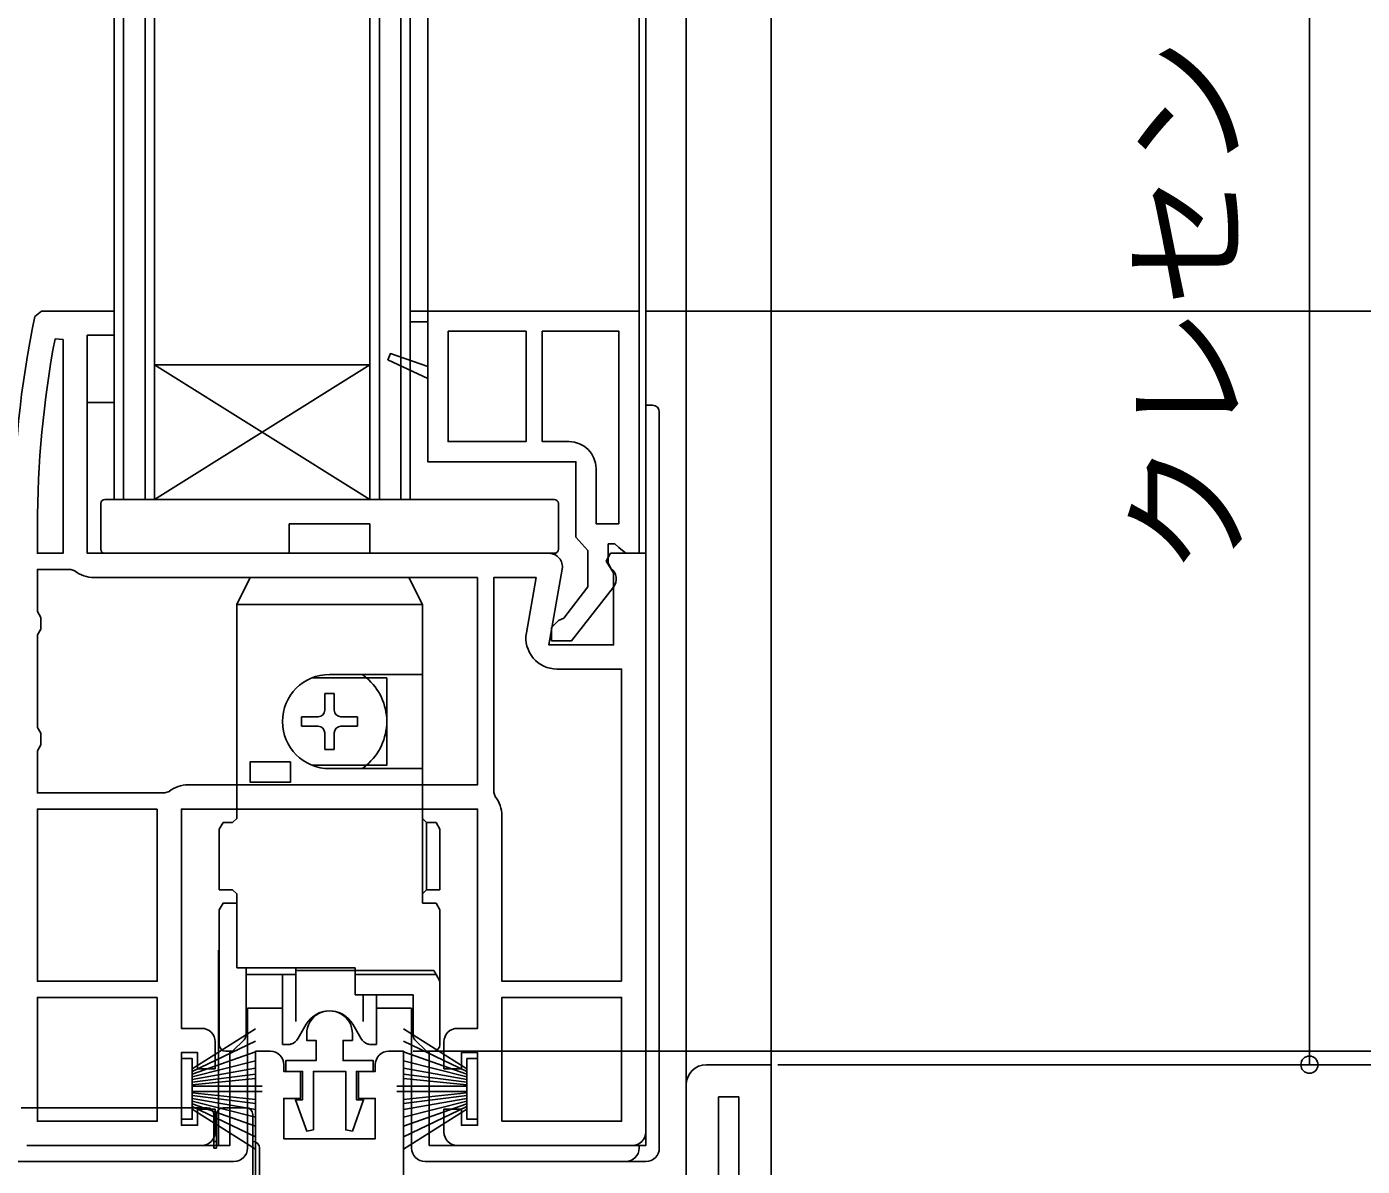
# Model space of a CAD drawing. Units: millimetres, scale not verified. Extents: x -525 to 525, y -783 to 779.
# Drawn here: x -300.3 to -201.1, y 28.6 to 113.3 of the extents above; entities that cross this region are included whole.
import ezdxf
from ezdxf.enums import TextEntityAlignment as Align

# ---------------------------------------------------------------- set-up
doc = ezdxf.new("R2010")
doc.units = ezdxf.units.MM
doc.header["$LTSCALE"] = 4
for name, color, linetype in [('0-2_YKK_11', 7, 'Continuous'), ('0-4_YKK_12', 2, 'Continuous'), ('0-5_YKK_13', 4, 'Continuous'), ('0-7_YKK_D', 6, 'Continuous')]:
    doc.layers.add(name, color=color, linetype=linetype)
doc.styles.add('ＭＳ ゴシック', font='')
doc.styles.get('ＭＳ ゴシック').set_extended_font_data('MS Gothic')

msp = doc.modelspace()

# ---------------------------------------------------------------- linework, layer by layer
at = {"layer": '0-2_YKK_11'}
for p, q in [((-298.195, 90.15), (-297.6, 90.094)), ((-266.8, 72.4), (-295.3, 72.4)), ((-287.3, 30.2), (-300.3, 30.2)), ((-255.3, 30.2), (-268.3, 30.2))]:
    msp.add_line(p, q, dxfattribs=at)
for points in [[(-299.703, 91.801), (-299.213, 92.2), (-293.8, 92.2), (-293.8, 90.4), (-295.8, 90.4), (-295.8, 74.2), (-261.5, 74.2)], [(-256.712, 71.68), (-259.822, 67.7), (-261.3, 67.7), (-261.3, 68.7), (-260.799, 69.2), (-260.403, 69.392), (-258.6, 71.7), (-258.6, 74.405), (-259.05, 74.903), (-259.5, 75.4), (-259.5, 81), (-270.5, 81), (-270.5, 87.2), (-273.467, 88.584), (-273.28, 89.045), (-270.5, 88.083), (-270.5, 91.4), (-271.8, 91.4), (-271.8, 92.2), (-254.8, 92.2)], [(-254.8, 92.2), (-254.8, 74.2), (-255.8, 74.2), (-256.296, 74.637), (-256.594, 74.9), (-257.1, 74.9), (-257.1, 73.496), (-256.9, 73.096)], [(-256.3, 76.4), (-256.3, 90.7), (-262, 90.7), (-262, 82.5), (-260, 82.5)], [(-297.6, 90.094), (-297.6, 74.2), (-299.5, 74.2), (-299.5, 76.2)], [(-258, 80.5), (-258, 76.4), (-256.3, 76.4)], [(-260.515, 73.026), (-261.507, 67.4), (-256.7, 67.4), (-256.7, 72.756), (-257.242, 73.624), (-256.923, 74.2), (-254.3, 74.2), (-254.3, 31.2)], [(-296.723, 72.893), (-297.032, 73), (-299.5, 73), (-299.5, 69.866), (-299.25, 69.433), (-299.25, 68.567), (-299.5, 68.134), (-299.5, 61.266), (-299.25, 60.833), (-299.25, 59.967), (-299.5, 59.534), (-299.5, 56.4), (-290.032, 56.4), (-289.723, 56.507)], [(-288.3, 57), (-266.8, 57), (-266.8, 72.4)], [(-263.176, 68.299), (-262.453, 72.4), (-265.6, 72.4), (-265.6, 56.432), (-265.493, 56.123)], [(-256.1, 42.4), (-256.1, 65.6), (-260.911, 65.6)], [(-268.3, 38.9), (-266.8, 38.9), (-266.8, 55.2), (-288.8, 55.2), (-288.8, 38.9), (-287.3, 38.9)], [(-265, 54.7), (-265, 42.4), (-256.1, 42.4)], [(-286.3, 37.9), (-286.3, 35.9), (-287.6, 35.9), (-287.6, 37.1), (-288.8, 37.1), (-288.8, 31.7), (-287.6, 31.7), (-287.6, 32.9), (-286.3, 32.9), (-286.3, 31.2)], [(-279.5, 38.5), (-279.5, 38), (-278.8, 38), (-278.8, 36.5), (-281.05, 36.5), (-281.05, 35.7), (-279.8, 35.7), (-279.8, 33.6), (-280.334, 33.6), (-279.497, 31.261), (-279, 31.348)], [(-279, 31.348), (-279, 35.7), (-276.6, 35.7), (-276.6, 31.348), (-276.103, 31.261), (-275.266, 33.6), (-275.8, 33.6), (-275.8, 35.7), (-274.55, 35.7), (-274.55, 36.5), (-276.8, 36.5), (-276.8, 38), (-276.1, 38), (-276.1, 38.5)], [(-269.3, 31.2), (-269.3, 32.9), (-268, 32.9), (-268, 31.7), (-266.8, 31.7), (-266.8, 37.1), (-268, 37.1), (-268, 35.9), (-269.3, 35.9), (-269.3, 37.9)], [(-335.4, 37.2), (-334.3, 37.2), (-334.3, 16.7), (-332.8, 15.2), (-332.8, 14.2), (-334.3, 14.2), (-334.3, 11.2), (-283.3, 11.2), (-283.3, 14.2), (-284.8, 14.2), (-284.8, 15.2), (-283.3, 16.7), (-283.3, 37.2), (-282.2, 37.2)], [(-273.4, 37.2), (-272.3, 37.2), (-272.3, 16.7), (-270.8, 15.2), (-270.8, 14.2), (-272.3, 14.2), (-272.3, 11.2), (-251.3, 11.2), (-251.3, 14.2), (-252.8, 14.2), (-252.8, 15.2), (-251.3, 16.7), (-251.3, 34.7)], [(-249.8, 36.2), (-245, 36.2), (-245, 1.2), (-230, 1.2), (-230, -2.8), (-232.5, -2.8), (-232.5, -1.3), (-245, -1.3), (-245, -2.8), (-295, -2.8), (-295, -32.8), (-297.5, -32.8), (-297.5, -12.8)], [(-281.2, 36.2), (-281.2, 35.7), (-279.95, 35.7), (-279.95, 33.7), (-281.2, 33.7), (-281.2, 30.7), (-274.4, 30.7), (-274.4, 33.7), (-275.65, 33.7), (-275.65, 35.7), (-274.4, 35.7), (-274.4, 36.2)]]:
    msp.add_lwpolyline(points, dxfattribs=at)
for points in [[(-271.8, 91.4), (-270.5, 91.4), (-270.5, 92.2), (-271.8, 92.2)], [(-269, 90.7), (-269, 82.5), (-263.2, 82.5), (-263.2, 90.7)], [(-270.5, 87.2), (-273.467, 88.584), (-273.28, 89.045), (-270.5, 88.083)], [(-290.6, 55.2), (-290.6, 42.4), (-299.5, 42.4), (-299.5, 55.2)], [(-290.6, 41.2), (-290.6, 32), (-299.5, 32), (-299.5, 41.2)], [(-265, 32), (-265, 41.2), (-256.1, 41.2), (-256.1, 32)], [(-248.9, 33.8), (-248.9, 11.2), (-247.4, 11.2), (-247.4, 33.8)]]:
    msp.add_lwpolyline(points, close=True, dxfattribs=at)
for centre, radius, start, end in [((-224.3, 76.2), 77, 168.31011, 180), ((-224.3, 76.2), 75.2, 169.30948, 180.00001), ((-260, 80.5), 2, 0.00001, 89.99999), ((-261.5, 73.2), 1, 350.00002, 90), ((-295.3, 74.7), 2.3, 231.7868, 270), ((-257.5, 72.296), 1, 322.00002, 53.13011), ((-260.911, 67.9), 2.3, 170.00001, 269.99999), ((-288.3, 54.7), 2.3, 90, 128.2132), ((-267.3, 54.7), 2.3, 0, 38.2132), ((-277.8, 38.5), 1.7, 359.99999, 180.00001), ((-287.3, 37.9), 1, 0.00001, 89.99999), ((-268.3, 37.9), 1, 90.00001, 179.99999), ((-282.2, 36.2), 1, 0.00001, 89.99999), ((-273.4, 36.2), 1, 90.00001, 179.99999), ((-249.8, 34.7), 1.5, 90.00001, 179.99999), ((-287.3, 31.2), 1, 270.00001, 359.99999), ((-268.3, 31.2), 1, 180.00001, 269.99999), ((-255.3, 31.2), 1, 270.00001, 359.99999)]:
    msp.add_arc(centre, radius, start, end, dxfattribs=at)
at = {"layer": '0-4_YKK_12'}
for p, q in [((-293.1, 78.2), (-293.1, 195.7)), ((-291.5, 78.2), (-291.5, 195.7)), ((-290.8, 78.2), (-290.8, 195.7)), ((-274.8, 78.2), (-274.8, 195.7)), ((-274.1, 78.2), (-274.1, 195.7)), ((-272.5, 78.2), (-272.5, 195.7)), ((-271.8, 78.2), (-271.8, 195.7)), ((-270.5, 195.7), (-270.5, 92.2)), ((-254.8, 91.701), (-254.8, 195.7)), ((-254.3, 73.701), (-254.3, 195.7)), ((-251.3, 195.7), (-251.3, 34.7)), ((-245, 195.7), (-245, 35.7)), ((-290.8, 78.2), (-274.8, 88.2))]:
    msp.add_line(p, q, dxfattribs=at)
for points in [[(-271.8, 78.2), (-293.8, 78.2), (-293.8, 195.7)], [(-274.8, 88.2), (-290.8, 88.2), (-274.8, 78.2)]]:
    msp.add_lwpolyline(points, dxfattribs=at)
at = {"layer": '0-5_YKK_13'}
for p, q in [((-253.8, 85.2), (-254.3, 85.2)), ((-253.3, 30), (-253.3, 84.7)), ((-294.8, 74.5), (-294.8, 77.791)), ((-294.469, 78.2), (-294.5, 78.2)), ((-261.131, 78.2), (-294.469, 78.2)), ((-261.1, 78.2), (-261.131, 78.2)), ((-260.8, 77.9), (-260.8, 77.873)), ((-260.8, 77.873), (-260.8, 77.791)), ((-260.8, 77.791), (-260.8, 74.5)), ((-274.8, 76.4), (-280.8, 76.4)), ((-280.8, 76.4), (-274.8, 76.4)), ((-274.8, 74.2), (-274.8, 76.4)), ((-293, 74.2), (-294.5, 74.2)), ((-293, 74.2), (-281.1, 74.2)), ((-274.5, 74.2), (-274.8, 74.2)), ((-274.5, 74.2), (-262.6, 74.2)), ((-261.1, 74.2), (-262.6, 74.2)), ((-284.7, 70.4), (-283.7, 72.4)), ((-284.7, 70.4), (-284.7, 54.5)), ((-270.9, 70.4), (-284.7, 70.4)), ((-273.55, 64.95), (-279.099, 64.95)), ((-270.9, 65.2), (-270.9, 58.2)), ((-270.9, 58.2), (-270.9, 65.2)), ((-278.15, 63.775), (-277.45, 63.775)), ((-278.15, 63.775), (-278.15, 62.55)), ((-277.45, 63.775), (-277.45, 62.55)), ((-279.875, 62.05), (-279.875, 61.35)), ((-279.875, 62.05), (-278.65, 62.05)), ((-276.95, 62.05), (-275.725, 62.05)), ((-275.725, 62.05), (-275.725, 61.35)), ((-279.875, 61.35), (-278.65, 61.35)), ((-278.15, 60.85), (-278.15, 59.625)), ((-277.45, 60.85), (-277.45, 59.625)), ((-276.95, 61.35), (-275.725, 61.35)), ((-278.15, 59.625), (-277.45, 59.625)), ((-281.7, 58.7), (-282.7, 58.7)), ((-281.7, 58.7), (-280.7, 58.7)), ((-282.7, 57.2), (-281.7, 57.2)), ((-285.711, 54.2), (-286, 53.7)), ((-286, 53.7), (-286, 49.2)), ((-285, 54.2), (-285.711, 54.2)), ((-284.7, 54.5), (-285, 54.2)), ((-270.6, 53.7), (-270.6, 49.7)), ((-269.6, 53.7), (-269.6, 49.7)), ((-269.6, 49.7), (-269.6, 49.2)), ((-286, 49.2), (-285, 49.2)), ((-285, 49.2), (-284.7, 48.9)), ((-284.7, 48.9), (-284.7, 43.4)), ((-270.9, 48.9), (-270.6, 49.2)), ((-286, 37.7), (-286, 47.7)), ((-269.889, 48.2), (-270.9, 48.2)), ((-269.6, 47.7), (-269.889, 48.2)), ((-269.6, 42.4), (-269.6, 47.7)), ((-286.056, 44.7), (-286.056, 30.2)), ((-286.056, 44.7), (-286, 44.7)), ((-275.9, 43.4), (-284.7, 43.4)), ((-284, 38.407), (-284, 43.4)), ((-280.3, 42.9), (-284, 42.9)), ((-281.3, 42.9), (-281.3, 37.7)), ((-280.304, 42.9), (-280.304, 39.407)), ((-280.3, 43.4), (-280.3, 42.9)), ((-280.3, 43.2), (-275.9, 43.2)), ((-275.9, 43.2), (-275.9, 43.4)), ((-275.9, 42.9), (-275.9, 43.2)), ((-275.9, 42.9), (-275.9, 41.4)), ((-269.889, 42.9), (-275.9, 42.9)), ((-269.6, 42.4), (-269.889, 42.9)), ((-269.6, 37.7), (-269.6, 42.4)), ((-275.9, 41.4), (-271.6, 41.4)), ((-275.296, 41.4), (-275.296, 39.407)), ((-274.3, 41.205), (-274.302, 41.202)), ((-274.3, 37.7), (-274.3, 41.4)), ((-271.6, 41.4), (-271.6, 38.407)), ((-283.9, 40.4), (-283.9, 30)), ((-283.9, 40.4), (-281.3, 40.4)), ((-277.913, 40.198), (-277.915, 40.197)), ((-277.662, 40.197), (-277.663, 40.195)), ((-274.3, 40.4), (-271.7, 40.4)), ((-271.7, 30), (-271.7, 40.4)), ((-283.3, 38.872), (-288, 35.9)), ((-280.122, 38.177), (-279.532, 39.2)), ((-275.478, 38.177), (-276.068, 39.2)), ((-272.3, 38.872), (-267.6, 35.9)), ((-288, 35.7), (-283.3, 37.958)), ((-280.646, 37.738), (-280.75, 37.7)), ((-274.954, 37.738), (-274.85, 37.7)), ((-267.6, 35.7), (-272.3, 37.958)), ((-271.454, 38.054), (-270.6, 37.2)), ((-288, 35.5), (-283.3, 37.164)), ((-280.758, 37.7), (-281.3, 37.7)), ((-274.3, 37.7), (-274.842, 37.7)), ((-267.6, 35.5), (-272.3, 37.164)), ((-270.6, 37.2), (-270.1, 37.2)), ((-270.4, 37.2), (-270.4, 30.2)), ((-288.8, 32.15), (-288.8, 36.65)), ((-283.3, 36.489), (-288, 35.3)), ((-288, 35.1), (-283.3, 35.932)), ((-272.3, 36.489), (-267.6, 35.3)), ((-267.6, 35.1), (-272.3, 35.932)), ((-266.8, 32.15), (-266.8, 36.65)), ((-283.3, 35.494), (-288, 34.9)), ((-288, 34.7), (-283.3, 35.175)), ((-272.3, 35.494), (-267.6, 34.9)), ((-267.6, 34.7), (-272.3, 35.175)), ((-288, 34.6), (-282.8, 34.6)), ((-288, 34.2), (-282.8, 34.2)), ((-288, 34.1), (-283.3, 33.625)), ((-283.3, 33.306), (-288, 33.9)), ((-267.6, 34.6), (-272.8, 34.6)), ((-267.6, 34.2), (-272.8, 34.2)), ((-267.6, 34.1), (-272.3, 33.625)), ((-272.3, 33.306), (-267.6, 33.9)), ((-300.7, 33), (-286.9, 33)), ((-288, 33.7), (-283.3, 32.868)), ((-283.3, 32.311), (-288, 33.5)), ((-288, 33.3), (-283.3, 31.636)), ((-288, 33.1), (-283.3, 30.842)), ((-283.3, 29.928), (-288, 32.9)), ((-285.7, 33), (-284, 33)), ((-267.6, 33.7), (-272.3, 32.868)), ((-272.3, 32.311), (-267.6, 33.5)), ((-267.6, 33.3), (-272.3, 31.636)), ((-267.6, 33.1), (-272.3, 30.842)), ((-272.3, 29.928), (-267.6, 32.9)), ((-286.4, 32.5), (-286.4, 30)), ((-286.2, 30), (-286.2, 32.5)), ((-283.5, 32.5), (-283.5, 26.5)), ((-286.2, 30.5), (-286.4, 30.5)), ((-286.2, 30), (-286.4, 30)), ((-283, 30), (-283, 26.5)), ((-255.3, 30.2), (-270.4, 30.2)), ((-310.3, 29), (-284.9, 29)), ((-270.7, 29), (-255.8, 29)), ((-255.8, 29), (-254.3, 29))]:
    msp.add_line(p, q, dxfattribs=at)
msp.add_lwpolyline([(-293.8, 90.4), (-295.8, 90.4), (-295.8, 85.4), (-293.8, 85.4)], close=True, dxfattribs=at)
for points in [[(-254.3, 84.7), (-254.3, 30.2), (-254.8, 30.2)], [(-294.8, 77.791), (-294.8, 77.873), (-294.8, 77.9)], [(-280.8, 76.4), (-280.8, 74.2), (-281.1, 74.2)], [(-283.7, 72.4), (-271.9, 72.4), (-270.9, 70.4)], [(-270.9, 70.4), (-270.9, 65.2), (-277.8, 65.2)], [(-273.55, 64.95), (-273.55, 58.45), (-279.099, 58.45)], [(-282.7, 57.2), (-283.7, 57.2), (-283.7, 58.7), (-282.7, 58.7)], [(-280.7, 58.7), (-280.7, 57.2), (-281.7, 57.2)], [(-277.8, 58.2), (-270.9, 58.2), (-270.9, 48.2)], [(-270.6, 53.7), (-270.6, 54.2), (-270.9, 54.5)], [(-270.6, 54.2), (-269.889, 54.2), (-269.6, 53.7)], [(-269.6, 49.2), (-270.6, 49.2), (-270.6, 49.7)], [(-284.7, 48.2), (-285.711, 48.2), (-286, 47.7)], [(-275.9, 43.2), (-270.062, 43.2), (-269.889, 42.9)], [(-285.5, 37.2), (-285, 37.2), (-284.146, 38.054)], [(-285.2, 37.2), (-285.2, 30.2), (-287.3, 30.2)], [(-288.8, 36.65), (-288, 36.65), (-288, 32.15), (-288.8, 32.15)], [(-266.8, 36.65), (-267.6, 36.65), (-267.6, 32.15), (-266.8, 32.15)], [(-254.8, 30), (-254.8, 30.2), (-255.3, 30.2)]]:
    msp.add_lwpolyline(points, dxfattribs=at)
for centre, radius, start, end in [((-253.8, 84.7), 0.5, 0, 90), ((-294.5, 77.9), 0.3, 90, 180), ((-261.1, 77.9), 0.3, 0, 90), ((-294.5, 74.5), 0.3, 180, 270), ((-261.1, 74.5), 0.3, 270, 0), ((-277.8, 61.7), 3.5, 90, 270), ((-277.8, 61.7), 4.25, 49.88083, 55.43968), ((-277.8, 61.7), 4.25, 310.11917, 49.88083), ((-278.65, 62.55), 0.5, 270, 0), ((-276.95, 62.55), 0.5, 180, 270), ((-278.65, 60.85), 0.5, 0, 90), ((-276.95, 60.85), 0.5, 90, 180), ((-277.8, 61.7), 4.25, 304.56032, 310.11917), ((-277.8, 38.2), 2, 30, 150), ((-284.5, 38.407), 0.5, 315, 0), ((-280.988, 38.677), 1, 290, 330), ((-274.612, 38.677), 1, 210, 250), ((-271.1, 38.407), 0.5, 180, 225), ((-285.5, 37.7), 0.5, 180, 270), ((-270.1, 37.7), 0.5, 270, 0), ((-286.9, 32.5), 0.5, 0, 90), ((-285.7, 32.5), 0.5, 90, 180), ((-284, 32.5), 0.5, 0, 90), ((-284.9, 30), 1, 270, 0), ((-283.5, 30), 0.5, 0, 90), ((-270.7, 30), 1, 180, 270), ((-255.8, 30), 1, 270, 0), ((-254.3, 30), 1, 270, 0)]:
    msp.add_arc(centre, radius, start, end, dxfattribs=at)
at = {"layer": '0-7_YKK_D'}
for p, q in [((-205, 36.2), (-205, 197.2)), ((-254.3, 92.2), (-113, 92.2)), ((-271.6, 37.2), (-93, 37.2)), ((-271.6, 37.2), (-93, 37.2)), ((-271.6, 37.2), (-133, 37.2)), ((-244.5, 36.2), (-113, 36.2)), ((-244.5, 36.2), (-133, 36.2)), ((-243.091, 36.2), (-204, 36.2))]:
    msp.add_line(p, q, dxfattribs=at)
msp.add_circle((-205, 36.2), 0.637, dxfattribs=at)

# ---------------------------------------------------------------- texts
at = {"layer": '0-7_YKK_D', "style": 'ＭＳ ゴシック'}
msp.add_text('クレセント位置', height=7.331, rotation=90, dxfattribs=at).set_placement((-208.25, 72.524), align=Align.BOTTOM_LEFT)

doc.saveas('drawing.dxf')
